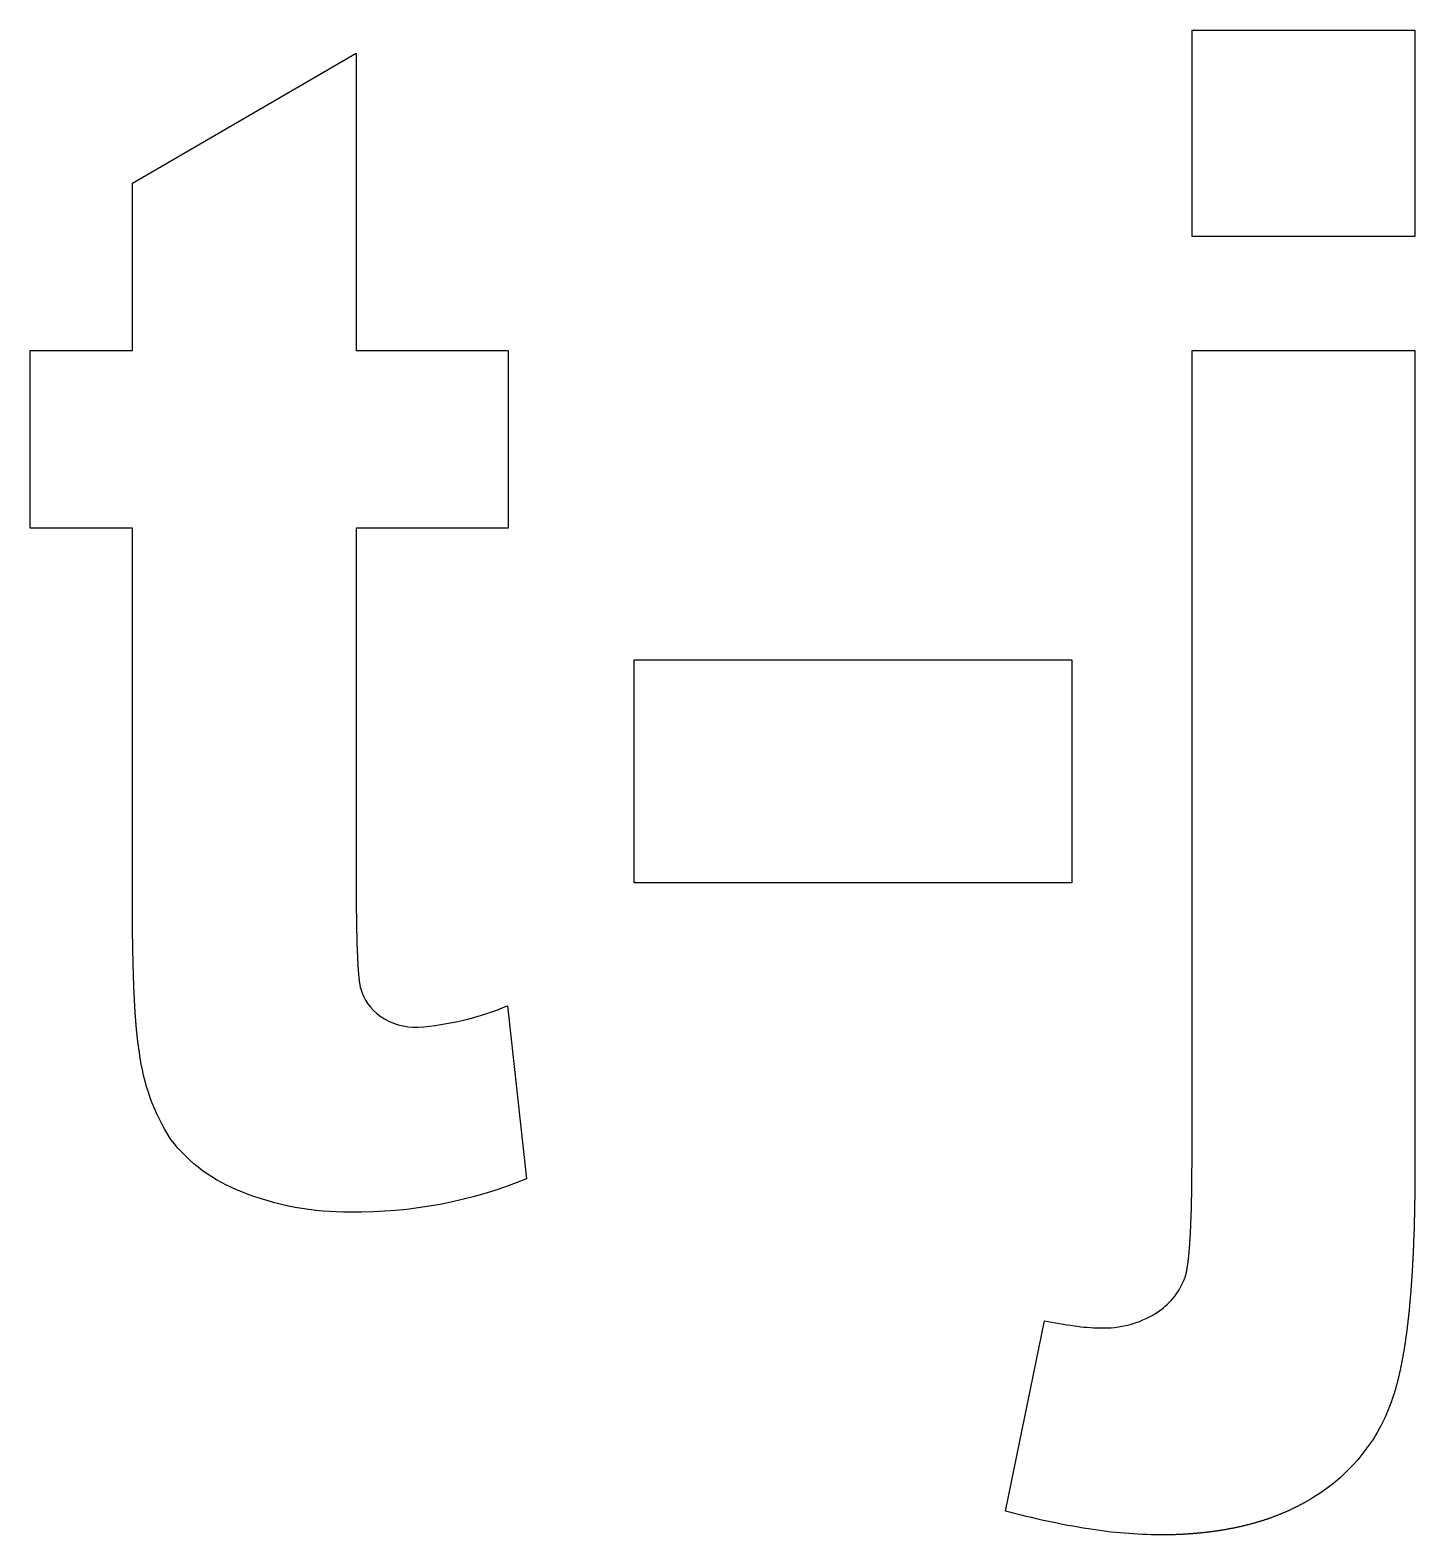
# Model space of a CAD drawing. Header units: millimetres. Extents: x -60 to 300, y -300 to 180.
# Drawn here: x 72.97 to 96.79, y 67.06 to 92.94 of the extents above; entities that cross this region are included whole.
import ezdxf

# ---------------------------------------------------------------- set-up
doc = ezdxf.new("R2010")
doc.units = ezdxf.units.MM
doc.layers.add('drills', color=2, linetype='Continuous', lineweight=25, true_color=0xffff00)

msp = doc.modelspace()

# ---------------------------------------------------------------- linework, layer by layer
at = {"layer": 'drills', "flags": 128}
for points in [[(92.954, 89.393), (92.954, 92.94), (96.788, 92.94), (96.788, 89.393)], [(83.356, 78.274), (83.356, 82.108), (90.887, 82.108), (90.887, 78.274)]]:
    msp.add_lwpolyline(points, close=True, dxfattribs=at)
for points in [[(81.193, 87.428), (81.193, 84.372), (78.574, 84.372), (78.574, 78.533), (78.574, 78.52), (78.574, 78.506), (78.574, 78.492), (78.574, 78.478), (78.574, 78.465), (78.574, 78.451), (78.574, 78.438), (78.574, 78.424), (78.574, 78.411), (78.574, 78.397), (78.574, 78.384), (78.574, 78.37), (78.574, 78.357), (78.574, 78.344), (78.574, 78.331), (78.574, 78.318), (78.574, 78.304), (78.574, 78.291), (78.574, 78.278), (78.574, 78.265), (78.574, 78.252), (78.574, 78.24), (78.574, 78.227), (78.575, 78.214), (78.575, 78.201), (78.575, 78.188), (78.575, 78.176), (78.575, 78.163), (78.575, 78.151), (78.575, 78.138), (78.575, 78.126), (78.575, 78.113), (78.575, 78.101), (78.575, 78.088), (78.575, 78.076), (78.575, 78.064), (78.575, 78.052), (78.576, 78.04), (78.576, 78.027), (78.576, 78.015), (78.576, 78.003), (78.576, 77.991), (78.576, 77.979), (78.576, 77.967), (78.576, 77.956), (78.576, 77.944), (78.576, 77.932), (78.577, 77.92), (78.577, 77.909), (78.577, 77.897), (78.577, 77.886), (78.577, 77.874), (78.577, 77.863), (78.577, 77.851), (78.577, 77.84), (78.577, 77.828), (78.578, 77.817), (78.578, 77.806), (78.578, 77.795), (78.578, 77.783), (78.578, 77.772), (78.578, 77.761), (78.578, 77.75), (78.579, 77.739), (78.579, 77.728), (78.579, 77.717), (78.579, 77.706), (78.579, 77.696), (78.579, 77.685), (78.58, 77.674), (78.58, 77.664), (78.58, 77.653), (78.58, 77.642), (78.58, 77.632), (78.58, 77.621), (78.581, 77.611), (78.581, 77.6), (78.581, 77.59), (78.581, 77.58), (78.581, 77.57), (78.581, 77.559), (78.582, 77.549), (78.582, 77.539), (78.582, 77.529), (78.582, 77.519), (78.582, 77.509), (78.583, 77.499), (78.583, 77.489), (78.583, 77.479), (78.583, 77.469), (78.583, 77.46), (78.584, 77.45), (78.584, 77.44), (78.584, 77.431), (78.584, 77.421), (78.584, 77.411), (78.585, 77.402), (78.585, 77.392), (78.585, 77.383), (78.585, 77.374), (78.586, 77.364), (78.586, 77.355), (78.586, 77.346), (78.586, 77.337), (78.587, 77.328), (78.587, 77.318), (78.587, 77.309), (78.587, 77.3), (78.587, 77.291), (78.588, 77.283), (78.588, 77.274), (78.588, 77.265), (78.589, 77.256), (78.589, 77.247), (78.589, 77.239), (78.589, 77.23), (78.59, 77.221), (78.59, 77.213), (78.59, 77.204), (78.59, 77.196), (78.591, 77.188), (78.591, 77.179), (78.591, 77.171), (78.591, 77.163), (78.592, 77.154), (78.592, 77.146), (78.592, 77.138), (78.593, 77.13), (78.593, 77.122), (78.593, 77.114), (78.594, 77.106), (78.594, 77.098), (78.594, 77.09), (78.594, 77.082), (78.595, 77.075), (78.595, 77.067), (78.595, 77.059), (78.596, 77.051), (78.596, 77.044), (78.596, 77.036), (78.597, 77.029), (78.597, 77.021), (78.597, 77.014), (78.598, 77.007), (78.598, 76.999), (78.598, 76.992), (78.599, 76.985), (78.599, 76.978), (78.599, 76.97), (78.6, 76.963), (78.6, 76.956), (78.6, 76.949), (78.601, 76.942), (78.601, 76.935), (78.601, 76.928), (78.602, 76.922), (78.602, 76.915), (78.602, 76.908), (78.603, 76.901), (78.603, 76.895), (78.604, 76.888), (78.604, 76.882), (78.604, 76.875), (78.605, 76.869), (78.605, 76.862), (78.605, 76.856), (78.606, 76.849), (78.606, 76.843), (78.607, 76.837), (78.607, 76.831), (78.607, 76.825), (78.608, 76.818), (78.608, 76.812), (78.609, 76.806), (78.609, 76.8), (78.609, 76.794), (78.61, 76.789), (78.61, 76.783), (78.611, 76.777), (78.611, 76.771), (78.611, 76.765), (78.612, 76.76), (78.612, 76.754), (78.613, 76.749), (78.613, 76.743), (78.614, 76.738), (78.614, 76.732), (78.614, 76.727), (78.615, 76.721), (78.615, 76.716), (78.616, 76.711), (78.616, 76.706), (78.617, 76.701), (78.617, 76.695), (78.617, 76.69), (78.618, 76.685), (78.618, 76.68), (78.619, 76.675), (78.619, 76.671), (78.62, 76.666), (78.62, 76.661), (78.621, 76.656), (78.621, 76.651), (78.622, 76.647), (78.622, 76.642), (78.622, 76.638), (78.623, 76.633), (78.623, 76.629), (78.624, 76.624), (78.624, 76.62), (78.625, 76.615), (78.625, 76.611), (78.626, 76.607), (78.626, 76.603), (78.627, 76.598), (78.627, 76.594), (78.628, 76.59), (78.628, 76.586), (78.629, 76.582), (78.629, 76.578), (78.63, 76.574), (78.63, 76.571), (78.631, 76.567), (78.631, 76.563), (78.632, 76.559), (78.632, 76.556), (78.633, 76.552), (78.633, 76.548), (78.634, 76.545), (78.634, 76.541), (78.635, 76.538), (78.636, 76.535), (78.636, 76.531), (78.637, 76.528), (78.637, 76.525), (78.638, 76.521), (78.638, 76.518), (78.639, 76.515), (78.639, 76.512), (78.64, 76.509), (78.64, 76.506), (78.641, 76.503), (78.641, 76.5), (78.642, 76.497), (78.643, 76.495), (78.643, 76.492), (78.644, 76.489), (78.644, 76.486), (78.645, 76.484), (78.645, 76.481), (78.646, 76.479), (78.647, 76.476), (78.647, 76.474), (78.648, 76.471), (78.648, 76.469), (78.649, 76.467, 0.181628), (78.99, 75.982, 0.160133), (79.638, 75.791, 0.080417), (81.18, 76.16), (81.507, 73.186, -0.102177), (78.478, 72.613, -0.099927), (76.609, 72.96, -0.141846), (75.388, 73.861, -0.113145), (74.849, 75.355), (74.849, 75.36), (74.848, 75.365), (74.847, 75.371), (74.846, 75.376), (74.845, 75.381), (74.844, 75.387), (74.843, 75.392), (74.842, 75.398), (74.841, 75.403), (74.84, 75.409), (74.839, 75.415), (74.838, 75.42), (74.837, 75.426), (74.836, 75.432), (74.836, 75.438), (74.835, 75.444), (74.834, 75.45), (74.833, 75.455), (74.832, 75.461), (74.831, 75.467), (74.83, 75.474), (74.829, 75.48), (74.828, 75.486), (74.828, 75.492), (74.827, 75.498), (74.826, 75.505), (74.825, 75.511), (74.824, 75.517), (74.823, 75.524), (74.822, 75.53), (74.822, 75.537), (74.821, 75.543), (74.82, 75.55), (74.819, 75.556), (74.818, 75.563), (74.817, 75.57), (74.817, 75.576), (74.816, 75.583), (74.815, 75.59), (74.814, 75.597), (74.813, 75.604), (74.812, 75.611), (74.812, 75.618), (74.811, 75.625), (74.81, 75.632), (74.809, 75.639), (74.809, 75.646), (74.808, 75.653), (74.807, 75.661), (74.806, 75.668), (74.805, 75.675), (74.805, 75.683), (74.804, 75.69), (74.803, 75.697), (74.802, 75.705), (74.802, 75.712), (74.801, 75.72), (74.8, 75.728), (74.799, 75.735), (74.799, 75.743), (74.798, 75.751), (74.797, 75.759), (74.796, 75.766), (74.796, 75.774), (74.795, 75.782), (74.794, 75.79), (74.794, 75.798), (74.793, 75.806), (74.792, 75.814), (74.792, 75.822), (74.791, 75.83), (74.79, 75.839), (74.789, 75.847), (74.789, 75.855), (74.788, 75.863), (74.787, 75.872), (74.787, 75.88), (74.786, 75.889), (74.785, 75.897), (74.785, 75.906), (74.784, 75.914), (74.783, 75.923), (74.783, 75.932), (74.782, 75.94), (74.781, 75.949), (74.781, 75.958), (74.78, 75.967), (74.78, 75.975), (74.779, 75.984), (74.778, 75.993), (74.778, 76.002), (74.777, 76.011), (74.776, 76.02), (74.776, 76.03), (74.775, 76.039), (74.775, 76.048), (74.774, 76.057), (74.773, 76.066), (74.773, 76.076), (74.772, 76.085), (74.772, 76.095), (74.771, 76.104), (74.771, 76.113), (74.77, 76.123), (74.769, 76.133), (74.769, 76.142), (74.768, 76.152), (74.768, 76.162), (74.767, 76.171), (74.767, 76.181), (74.766, 76.191), (74.766, 76.201), (74.765, 76.211), (74.764, 76.221), (74.764, 76.231), (74.763, 76.241), (74.763, 76.251), (74.762, 76.261), (74.762, 76.271), (74.761, 76.281), (74.761, 76.291), (74.76, 76.302), (74.76, 76.312), (74.759, 76.322), (74.759, 76.333), (74.758, 76.343), (74.758, 76.354), (74.757, 76.364), (74.757, 76.375), (74.756, 76.385), (74.756, 76.396), (74.755, 76.407), (74.755, 76.418), (74.755, 76.428), (74.754, 76.439), (74.754, 76.45), (74.753, 76.461), (74.753, 76.472), (74.752, 76.483), (74.752, 76.494), (74.751, 76.505), (74.751, 76.516), (74.751, 76.527), (74.75, 76.538), (74.75, 76.55), (74.749, 76.561), (74.749, 76.572), (74.749, 76.584), (74.748, 76.595), (74.748, 76.606), (74.747, 76.618), (74.747, 76.629), (74.747, 76.641), (74.746, 76.653), (74.746, 76.664), (74.745, 76.676), (74.745, 76.688), (74.745, 76.7), (74.744, 76.711), (74.744, 76.723), (74.744, 76.735), (74.743, 76.747), (74.743, 76.759), (74.743, 76.771), (74.742, 76.783), (74.742, 76.795), (74.742, 76.807), (74.741, 76.82), (74.741, 76.832), (74.741, 76.844), (74.74, 76.856), (74.74, 76.869), (74.74, 76.881), (74.739, 76.894), (74.739, 76.906), (74.739, 76.919), (74.738, 76.931), (74.738, 76.944), (74.738, 76.957), (74.738, 76.969), (74.737, 76.982), (74.737, 76.995), (74.737, 77.008), (74.736, 77.02), (74.736, 77.033), (74.736, 77.046), (74.736, 77.059), (74.735, 77.072), (74.735, 77.085), (74.735, 77.098), (74.735, 77.112), (74.734, 77.125), (74.734, 77.138), (74.734, 77.151), (74.734, 77.165), (74.733, 77.178), (74.733, 77.191), (74.733, 77.205), (74.733, 77.218), (74.733, 77.232), (74.732, 77.245), (74.732, 77.259), (74.732, 77.273), (74.732, 77.286), (74.732, 77.3), (74.731, 77.314), (74.731, 77.328), (74.731, 77.342), (74.731, 77.356), (74.731, 77.369), (74.73, 77.383), (74.73, 77.397), (74.73, 77.412), (74.73, 77.426), (74.73, 77.44), (74.73, 77.454), (74.73, 77.468), (74.729, 77.483), (74.729, 77.497), (74.729, 77.511), (74.729, 77.526), (74.729, 77.54), (74.729, 77.555), (74.729, 77.569), (74.728, 77.584), (74.728, 77.598), (74.728, 77.613), (74.728, 77.628), (74.728, 77.642), (74.728, 77.657), (74.728, 77.672), (74.728, 77.687), (74.728, 77.702), (74.728, 77.717), (74.728, 77.732), (74.727, 77.747), (74.727, 77.762), (74.727, 77.777), (74.727, 77.792), (74.727, 77.807), (74.727, 77.822), (74.727, 77.838), (74.727, 77.853), (74.727, 77.868), (74.727, 77.884), (74.727, 77.899), (74.727, 77.915), (74.727, 77.93), (74.727, 77.946), (74.727, 77.961), (74.727, 77.977), (74.727, 77.993), (74.727, 78.008), (74.727, 78.024), (74.727, 78.04), (74.727, 78.056), (74.727, 84.372), (72.967, 84.372), (72.967, 87.428), (74.727, 87.428), (74.727, 90.307), (78.574, 92.544), (78.574, 87.428)], [(96.788, 87.428), (96.788, 73.39), (96.788, 73.369), (96.788, 73.347), (96.788, 73.325), (96.788, 73.304), (96.787, 73.283), (96.787, 73.261), (96.787, 73.24), (96.787, 73.219), (96.787, 73.197), (96.787, 73.176), (96.787, 73.155), (96.787, 73.134), (96.787, 73.113), (96.787, 73.092), (96.786, 73.071), (96.786, 73.05), (96.786, 73.03), (96.786, 73.009), (96.786, 72.988), (96.785, 72.967), (96.785, 72.947), (96.785, 72.926), (96.785, 72.906), (96.784, 72.885), (96.784, 72.865), (96.784, 72.844), (96.784, 72.824), (96.783, 72.804), (96.783, 72.784), (96.783, 72.763), (96.782, 72.743), (96.782, 72.723), (96.782, 72.703), (96.781, 72.683), (96.781, 72.663), (96.78, 72.644), (96.78, 72.624), (96.78, 72.604), (96.779, 72.584), (96.779, 72.565), (96.778, 72.545), (96.778, 72.525), (96.777, 72.506), (96.777, 72.486), (96.776, 72.467), (96.776, 72.448), (96.775, 72.428), (96.775, 72.409), (96.774, 72.39), (96.774, 72.371), (96.773, 72.351), (96.773, 72.332), (96.772, 72.313), (96.772, 72.294), (96.771, 72.275), (96.77, 72.257), (96.77, 72.238), (96.769, 72.219), (96.768, 72.2), (96.768, 72.182), (96.767, 72.163), (96.766, 72.144), (96.766, 72.126), (96.765, 72.107), (96.764, 72.089), (96.764, 72.071), (96.763, 72.052), (96.762, 72.034), (96.761, 72.016), (96.761, 71.998), (96.76, 71.979), (96.759, 71.961), (96.758, 71.943), (96.757, 71.925), (96.757, 71.907), (96.756, 71.89), (96.755, 71.872), (96.754, 71.854), (96.753, 71.836), (96.752, 71.818), (96.751, 71.801), (96.751, 71.783), (96.75, 71.766), (96.749, 71.748), (96.748, 71.731), (96.747, 71.713), (96.746, 71.696), (96.745, 71.679), (96.744, 71.662), (96.743, 71.644), (96.742, 71.627), (96.741, 71.61), (96.74, 71.593), (96.739, 71.576), (96.738, 71.559), (96.737, 71.542), (96.736, 71.526), (96.735, 71.509), (96.734, 71.492), (96.732, 71.475), (96.731, 71.459), (96.73, 71.442), (96.729, 71.426), (96.728, 71.409), (96.727, 71.393), (96.726, 71.376), (96.724, 71.36), (96.723, 71.344), (96.722, 71.327), (96.721, 71.311), (96.72, 71.295), (96.718, 71.279), (96.717, 71.263), (96.716, 71.247), (96.715, 71.231), (96.713, 71.215), (96.712, 71.199), (96.711, 71.183), (96.71, 71.168), (96.708, 71.152), (96.707, 71.136), (96.706, 71.121), (96.704, 71.105), (96.703, 71.09), (96.701, 71.074), (96.7, 71.059), (96.699, 71.044), (96.697, 71.028), (96.696, 71.013), (96.694, 70.998), (96.693, 70.983), (96.692, 70.968), (96.69, 70.953), (96.689, 70.938), (96.687, 70.923), (96.686, 70.908), (96.684, 70.893), (96.683, 70.878), (96.681, 70.863), (96.68, 70.849), (96.678, 70.834), (96.676, 70.819), (96.675, 70.805), (96.673, 70.79), (96.672, 70.776), (96.67, 70.762), (96.668, 70.747), (96.667, 70.733), (96.665, 70.719), (96.664, 70.704), (96.662, 70.69), (96.66, 70.676), (96.659, 70.662), (96.657, 70.648), (96.655, 70.634), (96.653, 70.62), (96.652, 70.606), (96.65, 70.593), (96.648, 70.579), (96.646, 70.565), (96.645, 70.552), (96.643, 70.538), (96.641, 70.524), (96.639, 70.511), (96.637, 70.497), (96.636, 70.484), (96.634, 70.471), (96.632, 70.457), (96.63, 70.444), (96.628, 70.431), (96.626, 70.418), (96.624, 70.405), (96.623, 70.392), (96.621, 70.379), (96.619, 70.366), (96.617, 70.353), (96.615, 70.34), (96.613, 70.327), (96.611, 70.314), (96.609, 70.302), (96.607, 70.289), (96.605, 70.276), (96.603, 70.264), (96.601, 70.251), (96.599, 70.239), (96.597, 70.226), (96.595, 70.214), (96.593, 70.202), (96.591, 70.19), (96.588, 70.177), (96.586, 70.165), (96.584, 70.153), (96.582, 70.141), (96.58, 70.129), (96.578, 70.117), (96.576, 70.105), (96.574, 70.093), (96.571, 70.081), (96.569, 70.07), (96.567, 70.058), (96.565, 70.046), (96.563, 70.035), (96.56, 70.023), (96.558, 70.012), (96.556, 70), (96.554, 69.989), (96.551, 69.977), (96.549, 69.966), (96.547, 69.955), (96.544, 69.944), (96.542, 69.932), (96.54, 69.921), (96.537, 69.91), (96.535, 69.899), (96.533, 69.888), (96.53, 69.877), (96.528, 69.867), (96.525, 69.856), (96.523, 69.845), (96.521, 69.834), (96.518, 69.824), (96.516, 69.813), (96.513, 69.802), (96.511, 69.792), (96.508, 69.781), (96.506, 69.771), (96.503, 69.761), (96.501, 69.75), (96.498, 69.74), (96.496, 69.73), (96.493, 69.72), (96.491, 69.71), (96.488, 69.699), (96.486, 69.689), (96.483, 69.679), (96.48, 69.67), (96.478, 69.66), (96.475, 69.65), (96.473, 69.64), (96.47, 69.63), (96.467, 69.621), (96.465, 69.611), (96.462, 69.601), (96.459, 69.592), (96.457, 69.582), (96.454, 69.573), (96.451, 69.564), (96.448, 69.554), (96.446, 69.545), (96.443, 69.536), (96.44, 69.527), (96.437, 69.518), (96.435, 69.509), (96.432, 69.499), (96.429, 69.491), (96.426, 69.482, -0.184399), (95.035, 67.701), (95.027, 67.696), (95.018, 67.691), (95.01, 67.686), (95.002, 67.681), (94.994, 67.676), (94.986, 67.672), (94.978, 67.667), (94.97, 67.662), (94.961, 67.657), (94.953, 67.652), (94.945, 67.647), (94.937, 67.643), (94.928, 67.638), (94.92, 67.633), (94.912, 67.628), (94.904, 67.624), (94.895, 67.619), (94.887, 67.614), (94.879, 67.61), (94.87, 67.605), (94.862, 67.6), (94.853, 67.596), (94.845, 67.591), (94.836, 67.587), (94.828, 67.582), (94.82, 67.578), (94.811, 67.573), (94.802, 67.569), (94.794, 67.564), (94.785, 67.56), (94.777, 67.555), (94.768, 67.551), (94.76, 67.547), (94.751, 67.542), (94.742, 67.538), (94.734, 67.534), (94.725, 67.529), (94.716, 67.525), (94.708, 67.521), (94.699, 67.517), (94.69, 67.512), (94.681, 67.508), (94.673, 67.504), (94.664, 67.5), (94.655, 67.496), (94.646, 67.491), (94.637, 67.487), (94.628, 67.483), (94.62, 67.479), (94.611, 67.475), (94.602, 67.471), (94.593, 67.467), (94.584, 67.463), (94.575, 67.459), (94.566, 67.455), (94.557, 67.451), (94.548, 67.447), (94.539, 67.444), (94.53, 67.44), (94.521, 67.436), (94.512, 67.432), (94.502, 67.428), (94.493, 67.424), (94.484, 67.421), (94.475, 67.417), (94.466, 67.413), (94.457, 67.41), (94.447, 67.406), (94.438, 67.402), (94.429, 67.399), (94.42, 67.395), (94.41, 67.391), (94.401, 67.388), (94.392, 67.384), (94.382, 67.381), (94.373, 67.377), (94.364, 67.374), (94.354, 67.37), (94.345, 67.367), (94.336, 67.363), (94.326, 67.36), (94.317, 67.356), (94.307, 67.353), (94.298, 67.349), (94.288, 67.346), (94.279, 67.343), (94.269, 67.339), (94.26, 67.336), (94.25, 67.333), (94.24, 67.33), (94.231, 67.326), (94.221, 67.323), (94.211, 67.32), (94.202, 67.317), (94.192, 67.314), (94.182, 67.31), (94.173, 67.307), (94.163, 67.304), (94.153, 67.301), (94.143, 67.298), (94.134, 67.295), (94.124, 67.292), (94.114, 67.289), (94.104, 67.286), (94.094, 67.283), (94.085, 67.28), (94.075, 67.277), (94.065, 67.274), (94.055, 67.271), (94.045, 67.269), (94.035, 67.266), (94.025, 67.263), (94.015, 67.26), (94.005, 67.257), (93.995, 67.255), (93.985, 67.252), (93.975, 67.249), (93.965, 67.246), (93.955, 67.244), (93.945, 67.241), (93.934, 67.238), (93.924, 67.236), (93.914, 67.233), (93.904, 67.231), (93.894, 67.228), (93.883, 67.225), (93.873, 67.223), (93.863, 67.22), (93.853, 67.218), (93.842, 67.215), (93.832, 67.213), (93.822, 67.21), (93.812, 67.208), (93.801, 67.206), (93.791, 67.203), (93.78, 67.201), (93.77, 67.199), (93.76, 67.196), (93.749, 67.194), (93.739, 67.192), (93.728, 67.189), (93.718, 67.187), (93.707, 67.185), (93.697, 67.183), (93.686, 67.181), (93.676, 67.178), (93.665, 67.176), (93.654, 67.174), (93.644, 67.172), (93.633, 67.17), (93.622, 67.168), (93.612, 67.166), (93.601, 67.164), (93.59, 67.162), (93.58, 67.16), (93.569, 67.158), (93.558, 67.156), (93.547, 67.154), (93.537, 67.152), (93.526, 67.15), (93.515, 67.148), (93.504, 67.146), (93.493, 67.145), (93.483, 67.143), (93.472, 67.141), (93.461, 67.139), (93.45, 67.138), (93.439, 67.136), (93.428, 67.134), (93.417, 67.132), (93.406, 67.131), (93.395, 67.129), (93.384, 67.127), (93.373, 67.126), (93.362, 67.124), (93.351, 67.123), (93.34, 67.121), (93.328, 67.12), (93.317, 67.118), (93.306, 67.117), (93.295, 67.115), (93.284, 67.114), (93.273, 67.112), (93.261, 67.111), (93.25, 67.109), (93.239, 67.108), (93.228, 67.107), (93.216, 67.105), (93.205, 67.104), (93.194, 67.103), (93.182, 67.101), (93.171, 67.1), (93.16, 67.099), (93.148, 67.098), (93.137, 67.096), (93.125, 67.095), (93.114, 67.094), (93.103, 67.093), (93.091, 67.092), (93.08, 67.091), (93.068, 67.09), (93.057, 67.089), (93.045, 67.088), (93.033, 67.086), (93.022, 67.085), (93.01, 67.084), (92.999, 67.084), (92.987, 67.083), (92.975, 67.082), (92.964, 67.081), (92.952, 67.08), (92.94, 67.079), (92.929, 67.078), (92.917, 67.077), (92.905, 67.076), (92.893, 67.076), (92.882, 67.075), (92.87, 67.074), (92.858, 67.073), (92.846, 67.073), (92.834, 67.072), (92.822, 67.071), (92.81, 67.071), (92.799, 67.07), (92.787, 67.069), (92.775, 67.069), (92.763, 67.068), (92.751, 67.068), (92.739, 67.067), (92.727, 67.067), (92.715, 67.066), (92.703, 67.066), (92.691, 67.065), (92.679, 67.065), (92.666, 67.064), (92.654, 67.064), (92.642, 67.064), (92.63, 67.063), (92.618, 67.063), (92.606, 67.063), (92.593, 67.062), (92.581, 67.062), (92.569, 67.062), (92.557, 67.061), (92.545, 67.061), (92.532, 67.061), (92.52, 67.061), (92.508, 67.061), (92.495, 67.061), (92.483, 67.06), (92.471, 67.06), (92.458, 67.06), (92.446, 67.06), (92.433, 67.06), (92.421, 67.06), (92.408, 67.06, -0.038256), (91.174, 67.162, -0.026958), (89.748, 67.469), (90.417, 70.744, 0.013825), (90.928, 70.655, 0.035354), (91.372, 70.621, 0.150475), (92.333, 70.873, 0.166014), (92.831, 71.48), (92.832, 71.483), (92.833, 71.486), (92.834, 71.489), (92.835, 71.492), (92.836, 71.495), (92.837, 71.498), (92.838, 71.501), (92.839, 71.504), (92.84, 71.507), (92.841, 71.51), (92.842, 71.513), (92.843, 71.517), (92.843, 71.52), (92.844, 71.523), (92.845, 71.527), (92.846, 71.53), (92.847, 71.534), (92.848, 71.537), (92.849, 71.541), (92.85, 71.544), (92.851, 71.548), (92.851, 71.552), (92.852, 71.555), (92.853, 71.559), (92.854, 71.563), (92.855, 71.567), (92.856, 71.571), (92.857, 71.575), (92.858, 71.579), (92.858, 71.583), (92.859, 71.587), (92.86, 71.591), (92.861, 71.595), (92.862, 71.599), (92.863, 71.604), (92.863, 71.608), (92.864, 71.612), (92.865, 71.617), (92.866, 71.621), (92.867, 71.626), (92.867, 71.63), (92.868, 71.635), (92.869, 71.639), (92.87, 71.644), (92.871, 71.649), (92.871, 71.654), (92.872, 71.658), (92.873, 71.663), (92.874, 71.668), (92.875, 71.673), (92.875, 71.678), (92.876, 71.683), (92.877, 71.688), (92.878, 71.693), (92.878, 71.698), (92.879, 71.703), (92.88, 71.709), (92.881, 71.714), (92.881, 71.719), (92.882, 71.724), (92.883, 71.73), (92.884, 71.735), (92.884, 71.741), (92.885, 71.746), (92.886, 71.752), (92.886, 71.757), (92.887, 71.763), (92.888, 71.769), (92.889, 71.775), (92.889, 71.78), (92.89, 71.786), (92.891, 71.792), (92.891, 71.798), (92.892, 71.804), (92.893, 71.81), (92.893, 71.816), (92.894, 71.822), (92.895, 71.828), (92.895, 71.834), (92.896, 71.84), (92.897, 71.847), (92.897, 71.853), (92.898, 71.859), (92.899, 71.866), (92.899, 71.872), (92.9, 71.879), (92.901, 71.885), (92.901, 71.892), (92.902, 71.898), (92.902, 71.905), (92.903, 71.912), (92.904, 71.918), (92.904, 71.925), (92.905, 71.932), (92.906, 71.939), (92.906, 71.946), (92.907, 71.953), (92.907, 71.96), (92.908, 71.967), (92.908, 71.974), (92.909, 71.981), (92.91, 71.988), (92.91, 71.995), (92.911, 72.003), (92.911, 72.01), (92.912, 72.017), (92.912, 72.025), (92.913, 72.032), (92.914, 72.039), (92.914, 72.047), (92.915, 72.055), (92.915, 72.062), (92.916, 72.07), (92.916, 72.077), (92.917, 72.085), (92.917, 72.093), (92.918, 72.101), (92.918, 72.109), (92.919, 72.117), (92.919, 72.125), (92.92, 72.132), (92.92, 72.141), (92.921, 72.149), (92.921, 72.157), (92.922, 72.165), (92.922, 72.173), (92.923, 72.181), (92.923, 72.19), (92.924, 72.198), (92.924, 72.206), (92.925, 72.215), (92.925, 72.223), (92.926, 72.232), (92.926, 72.24), (92.927, 72.249), (92.927, 72.258), (92.928, 72.266), (92.928, 72.275), (92.928, 72.284), (92.929, 72.293), (92.929, 72.301), (92.93, 72.31), (92.93, 72.319), (92.931, 72.328), (92.931, 72.337), (92.931, 72.346), (92.932, 72.355), (92.932, 72.365), (92.933, 72.374), (92.933, 72.383), (92.933, 72.392), (92.934, 72.402), (92.934, 72.411), (92.935, 72.42), (92.935, 72.43), (92.935, 72.439), (92.936, 72.449), (92.936, 72.459), (92.936, 72.468), (92.937, 72.478), (92.937, 72.488), (92.938, 72.497), (92.938, 72.507), (92.938, 72.517), (92.939, 72.527), (92.939, 72.537), (92.939, 72.547), (92.94, 72.557), (92.94, 72.567), (92.94, 72.577), (92.941, 72.587), (92.941, 72.597), (92.941, 72.608), (92.941, 72.618), (92.942, 72.628), (92.942, 72.639), (92.942, 72.649), (92.943, 72.659), (92.943, 72.67), (92.943, 72.68), (92.944, 72.691), (92.944, 72.702), (92.944, 72.712), (92.944, 72.723), (92.945, 72.734), (92.945, 72.745), (92.945, 72.755), (92.945, 72.766), (92.946, 72.777), (92.946, 72.788), (92.946, 72.799), (92.946, 72.81), (92.947, 72.821), (92.947, 72.833), (92.947, 72.844), (92.947, 72.855), (92.948, 72.866), (92.948, 72.878), (92.948, 72.889), (92.948, 72.9), (92.948, 72.912), (92.949, 72.923), (92.949, 72.935), (92.949, 72.947), (92.949, 72.958), (92.949, 72.97), (92.95, 72.982), (92.95, 72.993), (92.95, 73.005), (92.95, 73.017), (92.95, 73.029), (92.95, 73.041), (92.951, 73.053), (92.951, 73.065), (92.951, 73.077), (92.951, 73.089), (92.951, 73.101), (92.951, 73.113), (92.952, 73.125), (92.952, 73.138), (92.952, 73.15), (92.952, 73.162), (92.952, 73.175), (92.952, 73.187), (92.952, 73.2), (92.952, 73.212), (92.953, 73.225), (92.953, 73.237), (92.953, 73.25), (92.953, 73.263), (92.953, 73.276), (92.953, 73.288), (92.953, 73.301), (92.953, 73.314), (92.953, 73.327), (92.953, 73.34), (92.953, 73.353), (92.953, 73.366), (92.954, 73.379), (92.954, 73.392), (92.954, 73.405), (92.954, 73.419), (92.954, 73.432), (92.954, 73.445), (92.954, 73.459), (92.954, 73.472), (92.954, 73.486), (92.954, 73.499), (92.954, 73.513), (92.954, 73.526), (92.954, 73.54), (92.954, 73.553), (92.954, 73.567), (92.954, 73.581), (92.954, 73.595), (92.954, 73.608), (92.954, 87.428)]]:
    msp.add_lwpolyline(points, format="xyb", close=True, dxfattribs=at)

doc.saveas('drawing.dxf')
